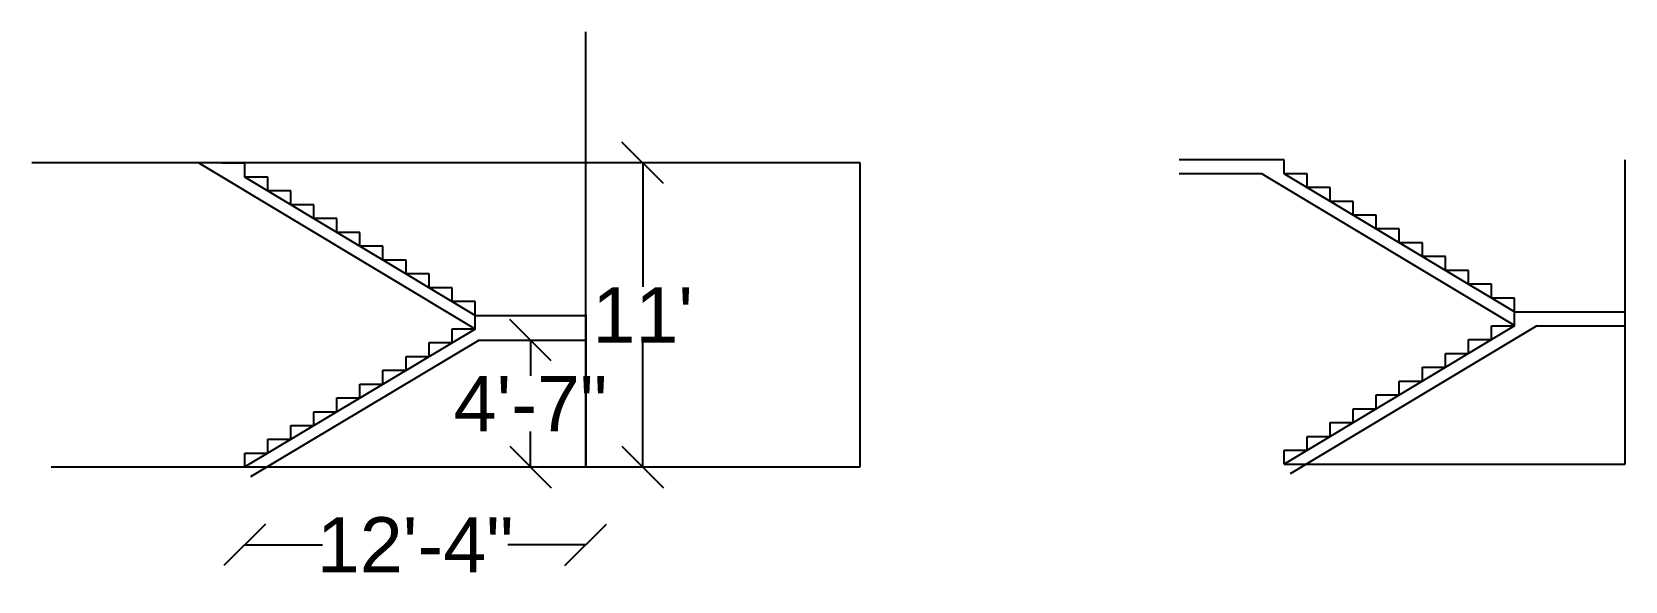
# Model space of a CAD drawing. Header units: inches. Extents: x 86 to 778, y -38 to 200.
import ezdxf

# ---------------------------------------------------------------- set-up
doc = ezdxf.new("R2010")
doc.units = ezdxf.units.IN
doc.header["$MEASUREMENT"] = 0
doc.styles.get("Standard").update_dxf_attribs({"font": 'arial.ttf'})
doc.dimstyles.get("Standard").update_dxf_attribs({"dimtxt": 24, "dimasz": 18, "dimexe": 0.18, "dimexo": 0.0625, "dimgap": 0.09, "dimtad": 0, "dimtih": 1, "dimtoh": 1, "dimdec": 0, "dimzin": 0, "dimdsep": 46, "dimlunit": 3, "dimtxsty": 'Standard', "dimblk": 'OBLIQUE', "dimcen": 36, "dimse1": 1, "dimse2": 1, "dimadec": 0, "dimazin": 0, "dimtfac": 1, "dimtdec": 0, "dimtofl": 0, "dimtmove": 0, "dimatfit": 3, "dimfxl": 1, "dimtolj": 1, "dimtzin": 0, "dimarcsym": 0})

# ---------------------------------------------------------------- blocks, each defined once
blk = doc.blocks.new('_Oblique')
at = {"color": 0, "linetype": 'ByBlock', "lineweight": -2}
blk.add_line((-0.5, -0.5), (0.5, 0.5), dxfattribs=at)
blk = doc.blocks.new('*D2')
at = {"color": 0, "lineweight": -2, "transparency": 16777216}
for p, q in [((351.21, 143.67), (351.21, 89.81)), ((351.21, 11.67), (351.21, 65.53))]:
    blk.add_line(p, q, dxfattribs=at)
at = {"layer": 'Defpoints', "color": 0, "transparency": 16777216}
for p in [(326.48, 143.67), (326.48, 11.67), (351.21, 11.67)]:
    blk.add_point(p, dxfattribs=at)
at = {"color": 0, "lineweight": -2, "transparency": 16777216, "xscale": 18, "yscale": 18, "zscale": 18}
for p, rotation in [((351.21, 143.67), 90), ((351.21, 11.67), 270)]:
    blk.add_blockref('_Oblique', p, dxfattribs=dict(at, rotation=rotation))
at = {"color": 0, "transparency": 16777216, "insert": (351.21, 77.67), "char_height": 24, "attachment_point": 5}
blk.add_mtext("\\A1;11'", dxfattribs=at)
blk = doc.blocks.new('*D4')
at = {"color": 0, "lineweight": -2, "transparency": 16777216}
for p, q in [((302.51, 66.67), (302.51, 51.26)), ((302.51, 11.67), (302.51, 27.08))]:
    blk.add_line(p, q, dxfattribs=at)
at = {"layer": 'Defpoints', "color": 0, "transparency": 16777216}
for p in [(326.48, 66.67), (302.51, 11.67), (326.48, 11.67)]:
    blk.add_point(p, dxfattribs=at)
at = {"color": 0, "lineweight": -2, "transparency": 16777216, "xscale": 18, "yscale": 18, "zscale": 18}
for p, rotation in [((302.51, 66.67), 90), ((302.51, 11.67), 270)]:
    blk.add_blockref('_Oblique', p, dxfattribs=dict(at, rotation=rotation))
at = {"color": 0, "transparency": 16777216, "insert": (302.51, 39.17), "char_height": 24, "attachment_point": 5}
blk.add_mtext('\\A1;4\'-7"', dxfattribs=at)
blk = doc.blocks.new('*D5')
at = {"color": 0, "lineweight": -2, "transparency": 16777216}
for p, q in [((178.48, -22.11), (212.29, -22.11)), ((326.48, -22.11), (292.66, -22.11))]:
    blk.add_line(p, q, dxfattribs=at)
at = {"layer": 'Defpoints', "color": 0, "transparency": 16777216}
for p in [(178.48, 11.67), (326.48, 11.67), (178.48, -22.11)]:
    blk.add_point(p, dxfattribs=at)
at = {"color": 0, "lineweight": -2, "transparency": 16777216, "xscale": 18, "yscale": 18, "zscale": 18, "rotation": 180}
blk.add_blockref('_Oblique', (178.48, -22.11), dxfattribs=at)
at = {"color": 0, "lineweight": -2, "transparency": 16777216, "xscale": 18, "yscale": 18, "zscale": 18}
blk.add_blockref('_Oblique', (326.48, -22.11), dxfattribs=at)
at = {"color": 0, "transparency": 16777216, "insert": (252.48, -22.11), "char_height": 24, "attachment_point": 5}
blk.add_mtext('\\A1;12\'-4"', dxfattribs=at)

msp = doc.modelspace()

# ---------------------------------------------------------------- linework, layer by layer
for p, q in [((326.48, 11.67), (326.48, 200.47)), ((445.64, 143.67), (86.1, 143.67)), ((278.38, 71.67), (158.38, 143.67)), ((178.48, 143.44), (168.48, 143.44)), ((178.48, 137.44), (178.48, 143.44)), ((445.64, 11.67), (445.64, 143.67)), ((629.59, 144.94), (584, 144.94)), ((619.87, 138.94), (584, 138.94)), ((729.59, 73.1), (619.87, 138.94)), ((629.59, 138.94), (629.59, 144.94)), ((729.59, 78.94), (629.59, 138.94)), ((639.59, 138.94), (629.59, 138.94)), ((639.59, 132.94), (639.59, 138.94)), ((777.59, 12.94), (777.59, 144.94)), ((188.48, 137.44), (178.48, 137.44)), ((278.48, 77.44), (178.48, 137.44)), ((188.48, 131.44), (188.48, 137.44)), ((198.48, 131.44), (188.48, 131.44)), ((198.48, 125.44), (198.48, 131.44)), ((649.59, 132.94), (639.59, 132.94)), ((649.59, 126.94), (649.59, 132.94)), ((208.48, 125.44), (198.48, 125.44)), ((208.48, 119.44), (208.48, 125.44)), ((659.59, 126.94), (649.59, 126.94)), ((659.59, 120.94), (659.59, 126.94)), ((218.48, 119.44), (208.48, 119.44)), ((218.48, 113.44), (218.48, 119.44)), ((669.59, 120.94), (659.59, 120.94)), ((669.59, 114.94), (669.59, 120.94)), ((228.48, 113.44), (218.48, 113.44)), ((228.48, 107.44), (228.48, 113.44)), ((679.59, 114.94), (669.59, 114.94)), ((679.59, 108.94), (679.59, 114.94)), ((238.48, 107.44), (228.48, 107.44)), ((238.48, 101.44), (238.48, 107.44)), ((689.59, 108.94), (679.59, 108.94)), ((689.59, 102.94), (689.59, 108.94)), ((248.48, 101.44), (238.48, 101.44)), ((248.48, 95.44), (248.48, 101.44)), ((699.59, 102.94), (689.59, 102.94)), ((699.59, 96.94), (699.59, 102.94)), ((709.59, 96.94), (699.59, 96.94)), ((709.59, 90.94), (709.59, 96.94)), ((258.48, 95.44), (248.48, 95.44)), ((258.48, 89.44), (258.48, 95.44)), ((719.59, 90.94), (709.59, 90.94)), ((719.59, 84.94), (719.59, 90.94)), ((268.48, 89.44), (258.48, 89.44)), ((268.48, 83.44), (268.48, 89.44)), ((278.48, 83.44), (268.48, 83.44)), ((278.48, 77.44), (278.48, 83.44)), ((729.59, 84.94), (719.59, 84.94)), ((729.59, 78.94), (729.59, 84.94)), ((288.48, 77.44), (326.48, 77.44)), ((326.48, 77.67), (326.48, 11.67)), ((729.59, 72.94), (729.59, 78.94)), ((729.59, 78.94), (777.59, 78.94)), ((278.48, 71.44), (178.48, 11.67)), ((268.48, 65.67), (268.48, 71.67)), ((268.48, 71.67), (278.48, 71.67)), ((729.59, 72.94), (629.59, 12.94)), ((739.31, 72.94), (632.16, 8.65)), ((719.59, 66.94), (719.59, 72.94)), ((719.59, 72.94), (729.59, 72.94)), ((739.31, 72.94), (777.59, 72.94)), ((280.23, 66.67), (181.04, 7.38)), ((258.48, 59.67), (258.48, 65.67)), ((258.48, 65.67), (268.48, 65.67)), ((280.23, 66.67), (326.48, 66.67)), ((709.59, 60.94), (709.59, 66.94)), ((709.59, 66.94), (719.59, 66.94)), ((248.48, 53.67), (248.48, 59.67)), ((248.48, 59.67), (258.48, 59.67)), ((699.59, 54.94), (699.59, 60.94)), ((699.59, 60.94), (709.59, 60.94)), ((238.48, 47.67), (238.48, 53.67)), ((238.48, 53.67), (248.48, 53.67)), ((679.59, 42.94), (679.59, 48.94)), ((679.59, 48.94), (689.59, 48.94)), ((689.59, 48.94), (689.59, 54.94)), ((689.59, 54.94), (699.59, 54.94)), ((218.48, 35.67), (218.48, 41.67)), ((218.48, 41.67), (228.48, 41.67)), ((228.48, 41.67), (228.48, 47.67)), ((228.48, 47.67), (238.48, 47.67)), ((669.59, 36.94), (669.59, 42.94)), ((669.59, 42.94), (679.59, 42.94)), ((208.48, 29.67), (208.48, 35.67)), ((208.48, 35.67), (218.48, 35.67)), ((659.59, 30.94), (659.59, 36.94)), ((659.59, 36.94), (669.59, 36.94)), ((198.48, 23.67), (198.48, 29.67)), ((198.48, 29.67), (208.48, 29.67)), ((649.59, 24.94), (649.59, 30.94)), ((649.59, 30.94), (659.59, 30.94)), ((188.48, 17.67), (188.48, 23.67)), ((188.48, 23.67), (198.48, 23.67)), ((639.59, 18.94), (639.59, 24.94)), ((639.59, 24.94), (649.59, 24.94)), ((178.48, 11.67), (178.48, 17.67)), ((178.48, 17.67), (188.48, 17.67)), ((629.59, 12.94), (629.59, 18.94)), ((629.59, 18.94), (639.59, 18.94)), ((94.45, 11.67), (445.64, 11.67)), ((629.59, 12.94), (777.59, 12.94))]:
    msp.add_line(p, q)
at = {"color": 1}
for p, q in [((278.48, 71.44), (278.48, 77.44)), ((278.48, 77.44), (288.48, 77.44))]:
    msp.add_line(p, q, dxfattribs=at)

# ---------------------------------------------------------------- dimensions: what is measured, and where the dimension line sits
for base, p1, picture, middle in [((351.21, 11.67), (326.48, 143.67), '*D2', (351.21, 77.67)), ((302.51, 11.67), (326.48, 66.67), '*D4', (302.51, 39.17))]:
    dim = msp.add_linear_dim(base=base, p1=p1, p2=(326.48, 11.67), angle=90, dimstyle='Standard')
    dim.commit()
    dim.dimension.update_dxf_attribs({"geometry": picture, "text_midpoint": middle})
dim = msp.add_linear_dim(base=(178.48, -22.11), p1=(326.48, 11.67), p2=(178.48, 11.67), dimstyle='Standard')
dim.commit()
dim.dimension.update_dxf_attribs({"geometry": '*D5', "text_midpoint": (252.48, -22.11)})

doc.saveas('drawing.dxf')
